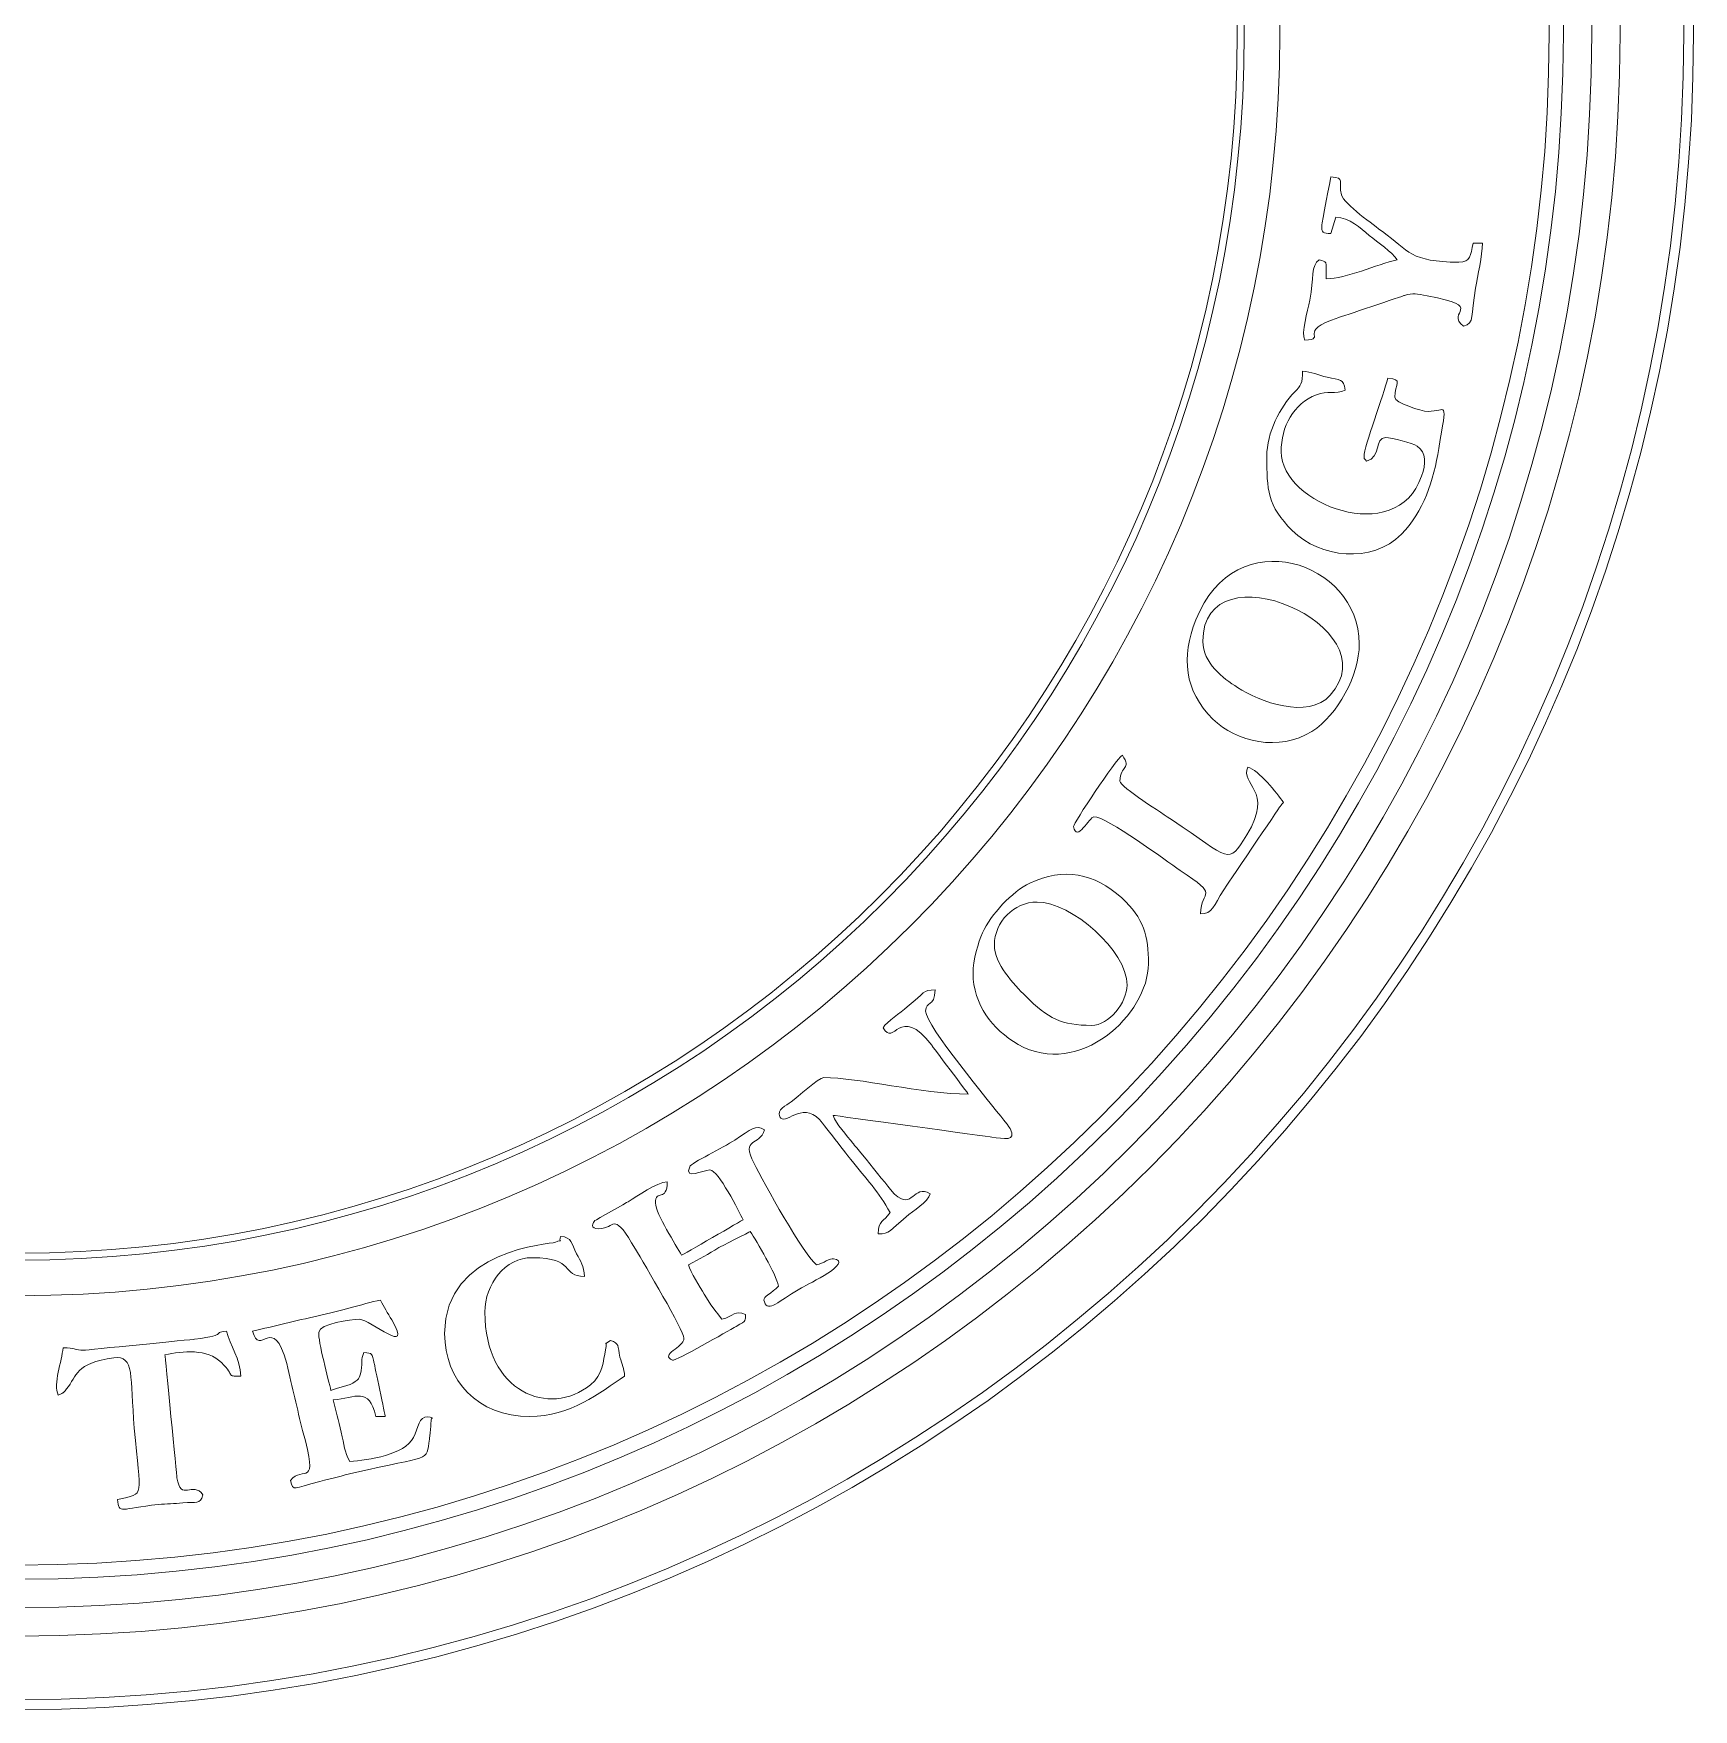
# Model space of a CAD drawing. Header units: inches. Extents: x 14.7 to 103.1, y 0.1 to 65.
# Drawn here: x 61.3 to 75.23, y 36.9 to 50.96 of the extents above; entities that cross this region are included whole.
import ezdxf

# ---------------------------------------------------------------- set-up
doc = ezdxf.new("R2010")
doc.units = ezdxf.units.IN
doc.header["$MEASUREMENT"] = 0
doc.layers.add('cut', color=6, linetype='Continuous', lineweight=0)
doc.layers.add('etch', color=1, linetype='Continuous', lineweight=0)

msp = doc.modelspace()

# ---------------------------------------------------------------- linework, layer by layer
at = {"layer": 'cut'}
for radius in [14.064, 10.234]:
    msp.add_circle((61.17, 50.961), radius, dxfattribs=at)
at = {"layer": 'etch'}
for radius in [13.982, 13.447, 13.209, 12.971, 12.852, 10.591, 10.293]:
    msp.add_circle((61.17, 50.961), radius, dxfattribs=at)
at = {"layer": 'etch', "lineweight": 9}
for points, knots in [([(72.189, 49.759), (72.189, 49.759), (72.189, 49.759), (72.113, 49.355), (72.113, 49.355)], [0.85714286, 0.85714286, 0.85714286, 0.85714286, 0.85714287, 0.9047619, 0.9047619, 0.9047619, 0.9047619]), ([(72.278, 49.609), (72.278, 49.609), (72.247, 49.723), (72.318, 49.749), (72.189, 49.759)], [0.80952381, 0.80952381, 0.80952381, 0.80952381, 0.80952382, 0.85714286, 0.85714286, 0.85714286, 0.85714286]), ([(72.624, 49.299), (72.624, 49.299), (72.557, 49.349), (72.298, 49.531), (72.278, 49.609)], [0.76190476, 0.76190476, 0.76190476, 0.76190476, 0.76190477, 0.80952381, 0.80952381, 0.80952381, 0.80952381]), ([(72.232, 49.42), (72.232, 49.42), (72.346, 49.418), (72.438, 49.328), (72.512, 49.267)], [0.04761905, 0.04761905, 0.04761905, 0.04761905, 0.04761906, 0.0952381, 0.0952381, 0.0952381, 0.0952381]), ([(72.113, 49.355), (72.113, 49.355), (72.111, 49.285), (72.123, 49.287), (72.189, 49.282)], [0.9047619, 0.9047619, 0.9047619, 0.9047619, 0.90476191, 1, 1, 1, 1]), ([(72.512, 49.267), (72.512, 49.267), (72.583, 49.209), (72.702, 49.129), (72.746, 49.063)], [0.0952381, 0.0952381, 0.0952381, 0.0952381, 0.09523811, 0.14285714, 0.14285714, 0.14285714, 0.14285714]), ([(73.383, 49.202), (73.383, 49.202), (73.359, 49.098), (73.367, 49.043), (73.263, 49.043), (73.263, 49.043), (72.859, 49.043), (72.843, 49.136), (72.624, 49.299)], [0.66666667, 0.66666667, 0.66666667, 0.66666667, 0.66666668, 0.71428571, 0.71428571, 0.71428571, 0.71428572, 0.76190476, 0.76190476, 0.76190476, 0.76190476]), ([(73.462, 49.202), (73.462, 49.202), (73.462, 49.202), (73.383, 49.202), (73.383, 49.202)], [0.61904762, 0.61904762, 0.61904762, 0.61904762, 0.61904763, 0.66666667, 0.66666667, 0.66666667, 0.66666667]), ([(73.403, 48.824), (73.403, 48.824), (73.421, 48.932), (73.462, 49.095), (73.462, 49.202)], [0.57142857, 0.57142857, 0.57142857, 0.57142857, 0.57142858, 0.61904762, 0.61904762, 0.61904762, 0.61904762]), ([(72.09, 49.063), (72.09, 49.063), (72.021, 49.013), (72.05, 48.913), (72.012, 48.723)], [0.23809524, 0.23809524, 0.23809524, 0.23809524, 0.23809525, 0.28571429, 0.28571429, 0.28571429, 0.28571429]), ([(72.15, 48.904), (72.15, 48.904), (72.15, 49.063), (72.16, 49.044), (72.09, 49.063)], [0.19047619, 0.19047619, 0.19047619, 0.19047619, 0.1904762, 0.23809524, 0.23809524, 0.23809524, 0.23809524]), ([(72.746, 49.063), (72.746, 49.063), (72.573, 49.023), (72.319, 48.904), (72.15, 48.904)], [0.14285714, 0.14285714, 0.14285714, 0.14285714, 0.14285715, 0.19047619, 0.19047619, 0.19047619, 0.19047619]), ([(73.303, 48.506), (73.303, 48.506), (73.399, 48.532), (73.363, 48.587), (73.403, 48.824)], [0.52380952, 0.52380952, 0.52380952, 0.52380952, 0.52380953, 0.57142857, 0.57142857, 0.57142857, 0.57142857]), ([(72.012, 48.723), (72.012, 48.723), (71.994, 48.63), (71.939, 48.452), (71.97, 48.387)], [0.28571429, 0.28571429, 0.28571429, 0.28571429, 0.2857143, 0.33333333, 0.33333333, 0.33333333, 0.33333333]), ([(72.256, 48.578), (72.256, 48.578), (72.256, 48.578), (72.808, 48.764), (72.808, 48.764)], [0.38095238, 0.38095238, 0.38095238, 0.38095238, 0.38095239, 0.42857143, 0.42857143, 0.42857143, 0.42857143]), ([(72.808, 48.764), (72.808, 48.764), (72.882, 48.787), (72.907, 48.776), (72.999, 48.76)], [0.42857143, 0.42857143, 0.42857143, 0.42857143, 0.42857144, 0.47619048, 0.47619048, 0.47619048, 0.47619048]), ([(72.999, 48.76), (72.999, 48.76), (73.503, 48.668), (73.14, 48.626), (73.303, 48.506)], [0.47619048, 0.47619048, 0.47619048, 0.47619048, 0.47619049, 0.52380952, 0.52380952, 0.52380952, 0.52380952]), ([(71.97, 48.387), (71.97, 48.387), (72.172, 48.404), (71.885, 48.456), (72.256, 48.578)], [0.33333333, 0.33333333, 0.33333333, 0.33333333, 0.33333334, 0.38095238, 0.38095238, 0.38095238, 0.38095238]), ([(71.951, 48.128), (71.951, 48.128), (71.951, 48.027), (71.939, 48.007), (71.886, 47.954)], [0.84210526, 0.84210526, 0.84210526, 0.84210526, 0.84210527, 0.89473684, 0.89473684, 0.89473684, 0.89473684]), ([(72.158, 48.077), (72.158, 48.077), (72.085, 48.097), (72.028, 48.122), (71.951, 48.128)], [0.78947368, 0.78947368, 0.78947368, 0.78947368, 0.78947369, 0.84210526, 0.84210526, 0.84210526, 0.84210526]), ([(72.069, 47.93), (72.069, 47.93), (72.159, 47.966), (72.227, 47.93), (72.309, 47.969)], [0.68421053, 0.68421053, 0.68421053, 0.68421053, 0.68421054, 0.73684211, 0.73684211, 0.73684211, 0.73684211]), ([(72.309, 47.969), (72.309, 47.969), (72.3, 48.071), (72.264, 48.049), (72.158, 48.077)], [0.73684211, 0.73684211, 0.73684211, 0.73684211, 0.73684212, 0.78947368, 0.78947368, 0.78947368, 0.78947368]), ([(72.667, 48.069), (72.667, 48.069), (72.635, 47.931), (72.468, 47.498), (72.468, 47.412)], [0.31578947, 0.31578947, 0.31578947, 0.31578947, 0.31578948, 0.36842105, 0.36842105, 0.36842105, 0.36842105]), ([(72.726, 47.909), (72.726, 47.909), (72.726, 48.024), (72.802, 48.057), (72.667, 48.069)], [0.26315789, 0.26315789, 0.26315789, 0.26315789, 0.2631579, 0.31578947, 0.31578947, 0.31578947, 0.31578947]), ([(71.886, 47.954), (71.886, 47.954), (71.762, 47.827), (71.652, 47.614), (71.652, 47.412)], [0.8947368, 0.8947368, 0.8947368, 0.8947368, 0.8947369, 1, 1, 1, 1]), ([(72.951, 47.247), (72.951, 47.247), (72.742, 46.64), (71.772, 47.014), (71.772, 47.452), (71.772, 47.452), (71.772, 47.665), (71.874, 47.854), (72.069, 47.93)], [0.5789474, 0.5789474, 0.5789474, 0.5789474, 0.5789474, 0.6315789, 0.6315789, 0.6315789, 0.631579, 0.6842105, 0.6842105, 0.6842105, 0.6842105]), ([(73.005, 47.79), (73.005, 47.79), (72.945, 47.79), (72.726, 47.865), (72.726, 47.909)], [0.21052632, 0.21052632, 0.21052632, 0.21052632, 0.21052633, 0.26315789, 0.26315789, 0.26315789, 0.26315789]), ([(73.096, 47.48), (73.096, 47.48), (73.167, 47.911), (73.162, 47.79), (73.005, 47.79)], [0.15789474, 0.15789474, 0.15789474, 0.15789474, 0.15789475, 0.21052632, 0.21052632, 0.21052632, 0.21052632]), ([(72.488, 47.372), (72.488, 47.372), (72.611, 47.405), (72.557, 47.571), (72.647, 47.571)], [0.42105263, 0.42105263, 0.42105263, 0.42105263, 0.42105264, 0.47368421, 0.47368421, 0.47368421, 0.47368421]), ([(72.647, 47.571), (72.647, 47.571), (72.705, 47.571), (72.876, 47.523), (72.913, 47.499)], [0.47368421, 0.47368421, 0.47368421, 0.47368421, 0.47368422, 0.52631579, 0.52631579, 0.52631579, 0.52631579]), ([(72.468, 47.412), (72.468, 47.412), (72.468, 47.376), (72.467, 47.41), (72.488, 47.372)], [0.36842105, 0.36842105, 0.36842105, 0.36842105, 0.36842106, 0.42105263, 0.42105263, 0.42105263, 0.42105263]), ([(72.782, 46.76), (72.782, 46.76), (72.967, 46.946), (73.052, 47.211), (73.096, 47.48)], [0.10526316, 0.10526316, 0.10526316, 0.10526316, 0.10526317, 0.15789474, 0.15789474, 0.15789474, 0.15789474]), ([(72.913, 47.499), (72.913, 47.499), (72.995, 47.445), (72.988, 47.352), (72.951, 47.247)], [0.52631579, 0.52631579, 0.52631579, 0.52631579, 0.5263158, 0.57894737, 0.57894737, 0.57894737, 0.57894737]), ([(71.866, 46.79), (71.866, 46.79), (72.097, 46.56), (72.533, 46.51), (72.782, 46.76)], [0.05263158, 0.05263158, 0.05263158, 0.05263158, 0.05263159, 0.10526316, 0.10526316, 0.10526316, 0.10526316]), ([(71.055, 46.04), (71.055, 46.04), (70.932, 45.729), (70.959, 45.445), (71.199, 45.209)], [0.2, 0.2, 0.2, 0.2, 0.2, 0.4, 0.4, 0.4, 0.4]), ([(71.405, 45.474), (71.405, 45.474), (71.285, 45.553), (71.115, 45.676), (71.115, 45.861)], [0.5, 0.5, 0.5, 0.5, 0.5, 1, 1, 1, 1]), ([(72.03, 45.105), (72.03, 45.105), (72.248, 45.243), (72.428, 45.576), (72.428, 45.841)], [0.6, 0.6, 0.6, 0.6, 0.6, 1, 1, 1, 1]), ([(72.184, 45.408), (72.184, 45.408), (71.998, 45.201), (71.589, 45.354), (71.405, 45.474)], [0.25, 0.25, 0.25, 0.25, 0.25, 0.5, 0.5, 0.5, 0.5]), ([(71.199, 45.209), (71.199, 45.209), (71.395, 45.015), (71.757, 44.933), (72.03, 45.105)], [0.4, 0.4, 0.4, 0.4, 0.4, 0.6, 0.6, 0.6, 0.6]), ([(70.439, 44.906), (70.439, 44.906), (70.381, 44.867), (70.026, 44.331), (70.03, 44.307)], [0.76923077, 0.76923077, 0.76923077, 0.76923077, 0.76923078, 0.84615385, 0.84615385, 0.84615385, 0.84615385]), ([(70.853, 44.365), (70.853, 44.365), (70.79, 44.406), (70.419, 44.641), (70.419, 44.687), (70.419, 44.687), (70.419, 44.829), (70.523, 44.78), (70.439, 44.906)], [0.6153846, 0.6153846, 0.6153846, 0.6153846, 0.6153846, 0.6923077, 0.6923077, 0.6923077, 0.6923077, 0.7692308, 0.7692308, 0.7692308, 0.7692308]), ([(71.493, 44.806), (71.493, 44.806), (71.422, 44.657), (71.718, 44.615), (71.485, 44.238)], [0.46153846, 0.46153846, 0.46153846, 0.46153846, 0.46153847, 0.53846154, 0.53846154, 0.53846154, 0.53846154]), ([(71.791, 44.508), (71.791, 44.508), (71.739, 44.586), (71.583, 44.782), (71.493, 44.806)], [0.38461538, 0.38461538, 0.38461538, 0.38461538, 0.38461539, 0.46153846, 0.46153846, 0.46153846, 0.46153846]), ([(71.29, 43.776), (71.29, 43.776), (71.29, 43.776), (71.764, 44.476), (71.764, 44.476)], [0.23076923, 0.23076923, 0.23076923, 0.23076923, 0.23076924, 0.30769231, 0.30769231, 0.30769231, 0.30769231]), ([(71.764, 44.476), (71.764, 44.476), (71.792, 44.512), (71.775, 44.489), (71.791, 44.508)], [0.30769231, 0.30769231, 0.30769231, 0.30769231, 0.30769232, 0.38461538, 0.38461538, 0.38461538, 0.38461538]), ([(70.03, 44.307), (70.03, 44.307), (70.054, 44.165), (70.166, 44.389), (70.2, 44.389)], [0.8461538, 0.8461538, 0.8461538, 0.8461538, 0.8461539, 1, 1, 1, 1]), ([(71.485, 44.238), (71.485, 44.238), (71.322, 43.973), (71.353, 44.031), (70.853, 44.365)], [0.53846154, 0.53846154, 0.53846154, 0.53846154, 0.53846155, 0.61538462, 0.61538462, 0.61538462, 0.61538462]), ([(70.434, 43.708), (70.434, 43.708), (70.204, 43.919), (69.946, 43.964), (69.663, 43.832)], [0.4285714, 0.4285714, 0.4285714, 0.4285714, 0.4285714, 0.5714286, 0.5714286, 0.5714286, 0.5714286]), ([(70.924, 43.939), (70.924, 43.939), (71.266, 43.711), (71.1, 43.785), (71.095, 43.573)], [0.07692308, 0.07692308, 0.07692308, 0.07692308, 0.07692309, 0.15384615, 0.15384615, 0.15384615, 0.15384615]), ([(69.663, 43.832), (69.663, 43.832), (69.514, 43.762), (69.333, 43.567), (69.265, 43.414)], [0.5714286, 0.5714286, 0.5714286, 0.5714286, 0.5714286, 0.7142857, 0.7142857, 0.7142857, 0.7142857]), ([(71.095, 43.573), (71.095, 43.573), (71.198, 43.576), (71.205, 43.64), (71.29, 43.776)], [0.15384615, 0.15384615, 0.15384615, 0.15384615, 0.15384616, 0.23076923, 0.23076923, 0.23076923, 0.23076923]), ([(69.723, 43.673), (69.723, 43.673), (70.013, 43.673), (70.479, 43.265), (70.479, 42.977)], [0.1666667, 0.1666667, 0.1666667, 0.1666667, 0.1666667, 0.3333333, 0.3333333, 0.3333333, 0.3333333]), ([(70.658, 43.156), (70.658, 43.156), (70.658, 43.385), (70.619, 43.538), (70.434, 43.708)], [0.2857143, 0.2857143, 0.2857143, 0.2857143, 0.2857143, 0.4285714, 0.4285714, 0.4285714, 0.4285714]), ([(69.265, 43.414), (69.265, 43.414), (69.231, 43.339), (69.186, 43.183), (69.186, 43.076)], [0.7142857, 0.7142857, 0.7142857, 0.7142857, 0.7142857, 1, 1, 1, 1]), ([(69.628, 42.882), (69.628, 42.882), (69.528, 42.983), (69.365, 43.153), (69.365, 43.315)], [0.6666667, 0.6666667, 0.6666667, 0.6666667, 0.6666667, 1, 1, 1, 1]), ([(69.564, 42.479), (69.564, 42.479), (70.077, 42.186), (70.658, 42.733), (70.658, 43.156)], [0.1428571, 0.1428571, 0.1428571, 0.1428571, 0.1428572, 0.2857143, 0.2857143, 0.2857143, 0.2857143]), ([(68.867, 42.937), (68.867, 42.937), (68.762, 42.934), (68.785, 42.917), (68.633, 42.793)], [0.86363636, 0.86363636, 0.86363636, 0.86363636, 0.86363637, 0.90909091, 0.90909091, 0.90909091, 0.90909091]), ([(69.444, 41.843), (69.444, 41.843), (69.331, 41.99), (68.788, 42.635), (68.788, 42.758), (68.788, 42.758), (68.788, 42.851), (68.864, 42.781), (68.867, 42.937)], [0.77272727, 0.77272727, 0.77272727, 0.77272727, 0.77272728, 0.81818182, 0.81818182, 0.81818182, 0.81818183, 0.86363636, 0.86363636, 0.86363636, 0.86363636]), ([(70.479, 42.977), (70.479, 42.977), (70.479, 42.829), (70.326, 42.638), (70.18, 42.638), (70.18, 42.638), (69.931, 42.638), (69.813, 42.696), (69.628, 42.882)], [0.3333333, 0.3333333, 0.3333333, 0.3333333, 0.3333333, 0.5, 0.5, 0.5, 0.5, 0.6666667, 0.6666667, 0.6666667, 0.6666667]), ([(68.633, 42.793), (68.633, 42.793), (68.575, 42.745), (68.465, 42.671), (68.43, 42.618)], [0.90909091, 0.90909091, 0.90909091, 0.90909091, 0.90909092, 1, 1, 1, 1]), ([(68.839, 42.471), (68.839, 42.471), (68.839, 42.471), (69.146, 42.062), (69.146, 42.062)], [0.04545455, 0.04545455, 0.04545455, 0.04545455, 0.04545456, 0.09090909, 0.09090909, 0.09090909, 0.09090909]), ([(67.932, 42.201), (67.932, 42.201), (67.888, 42.201), (67.711, 42.033), (67.659, 41.996)], [0.13636364, 0.13636364, 0.13636364, 0.13636364, 0.13636365, 0.18181818, 0.18181818, 0.18181818, 0.18181818]), ([(69.146, 42.062), (69.146, 42.062), (68.756, 42.062), (68.223, 42.201), (67.932, 42.201)], [0.09090909, 0.09090909, 0.09090909, 0.09090909, 0.0909091, 0.13636364, 0.13636364, 0.13636364, 0.13636364]), ([(67.659, 41.996), (67.659, 41.996), (67.616, 41.966), (67.534, 41.931), (67.564, 41.872)], [0.18181818, 0.18181818, 0.18181818, 0.18181818, 0.18181819, 0.22727273, 0.22727273, 0.22727273, 0.22727273]), ([(67.564, 41.872), (67.564, 41.872), (67.606, 41.786), (67.743, 42.007), (67.898, 41.848)], [0.22727273, 0.22727273, 0.22727273, 0.22727273, 0.22727274, 0.27272727, 0.27272727, 0.27272727, 0.27272727]), ([(67.435, 41.763), (67.435, 41.763), (67.358, 41.806), (67.328, 41.77), (67.185, 41.675)], [0.86206897, 0.86206897, 0.86206897, 0.86206897, 0.86206898, 0.89655172, 0.89655172, 0.89655172, 0.89655172]), ([(67.898, 41.848), (67.898, 41.848), (67.898, 41.848), (68.16, 41.513), (68.16, 41.513)], [0.27272727, 0.27272727, 0.27272727, 0.27272727, 0.27272728, 0.31818182, 0.31818182, 0.31818182, 0.31818182]), ([(68.177, 41.65), (68.177, 41.65), (68.128, 41.716), (68.031, 41.809), (68.012, 41.883)], [0.59090909, 0.59090909, 0.59090909, 0.59090909, 0.5909091, 0.63636364, 0.63636364, 0.63636364, 0.63636364]), ([(68.012, 41.883), (68.012, 41.883), (68.012, 41.883), (69.344, 41.701), (69.344, 41.701)], [0.63636364, 0.63636364, 0.63636364, 0.63636364, 0.63636365, 0.68181818, 0.68181818, 0.68181818, 0.68181818]), ([(69.344, 41.701), (69.344, 41.701), (69.439, 41.689), (69.559, 41.657), (69.496, 41.774)], [0.68181818, 0.68181818, 0.68181818, 0.68181818, 0.68181819, 0.72727273, 0.72727273, 0.72727273, 0.72727273]), ([(69.496, 41.774), (69.496, 41.774), (69.49, 41.786), (69.454, 41.83), (69.444, 41.843)], [0.72727273, 0.72727273, 0.72727273, 0.72727273, 0.72727274, 0.77272727, 0.77272727, 0.77272727, 0.77272727]), ([(67.185, 41.675), (67.185, 41.675), (67.09, 41.613), (66.821, 41.485), (66.807, 41.452)], [0.89655172, 0.89655172, 0.89655172, 0.89655172, 0.89655173, 0.93103448, 0.93103448, 0.93103448, 0.93103448]), ([(67.348, 41.478), (67.348, 41.478), (67.231, 41.708), (67.396, 41.617), (67.435, 41.763)], [0.82758621, 0.82758621, 0.82758621, 0.82758621, 0.82758622, 0.86206897, 0.86206897, 0.86206897, 0.86206897]), ([(68.526, 41.222), (68.526, 41.222), (68.526, 41.222), (68.177, 41.65), (68.177, 41.65)], [0.54545455, 0.54545455, 0.54545455, 0.54545455, 0.54545456, 0.59090909, 0.59090909, 0.59090909, 0.59090909]), ([(68.16, 41.513), (68.16, 41.513), (68.287, 41.349), (68.398, 41.24), (68.489, 41.067)], [0.31818182, 0.31818182, 0.31818182, 0.31818182, 0.31818183, 0.36363636, 0.36363636, 0.36363636, 0.36363636]), ([(66.807, 41.452), (66.807, 41.452), (66.759, 41.335), (66.918, 41.425), (66.977, 41.425)], [0.93103448, 0.93103448, 0.93103448, 0.93103448, 0.93103449, 1, 1, 1, 1]), ([(67.873, 40.629), (67.873, 40.629), (67.771, 40.697), (67.422, 41.332), (67.348, 41.478)], [0.79310345, 0.79310345, 0.79310345, 0.79310345, 0.79310346, 0.82758621, 0.82758621, 0.82758621, 0.82758621]), ([(66.619, 41.326), (66.619, 41.326), (66.527, 41.318), (66.371, 41.207), (66.29, 41.158)], [0.13793103, 0.13793103, 0.13793103, 0.13793103, 0.13793104, 0.17241379, 0.17241379, 0.17241379, 0.17241379]), ([(66.52, 41.147), (66.52, 41.147), (66.52, 41.267), (66.616, 41.152), (66.619, 41.326)], [0.10344828, 0.10344828, 0.10344828, 0.10344828, 0.10344829, 0.13793103, 0.13793103, 0.13793103, 0.13793103]), ([(68.827, 41.226), (68.827, 41.226), (68.68, 41.309), (68.684, 41.083), (68.526, 41.222)], [0.5, 0.5, 0.5, 0.5, 0.50000001, 0.54545455, 0.54545455, 0.54545455, 0.54545455]), ([(68.623, 41.032), (68.623, 41.032), (68.681, 41.083), (68.808, 41.152), (68.827, 41.226)], [0.45454545, 0.45454545, 0.45454545, 0.45454545, 0.45454546, 0.5, 0.5, 0.5, 0.5]), ([(66.29, 41.158), (66.29, 41.158), (66.29, 41.158), (66.012, 41), (66.012, 41)], [0.17241379, 0.17241379, 0.17241379, 0.17241379, 0.1724138, 0.20689655, 0.20689655, 0.20689655, 0.20689655]), ([(66.071, 40.935), (66.071, 40.935), (66.188, 40.952), (66.169, 41.072), (66.352, 40.76)], [0.24137931, 0.24137931, 0.24137931, 0.24137931, 0.24137932, 0.27586207, 0.27586207, 0.27586207, 0.27586207]), ([(66.739, 40.709), (66.739, 40.709), (66.695, 40.792), (66.52, 41.057), (66.52, 41.147)], [0.06896552, 0.06896552, 0.06896552, 0.06896552, 0.06896553, 0.10344828, 0.10344828, 0.10344828, 0.10344828]), ([(68.489, 41.067), (68.489, 41.067), (68.432, 40.982), (68.393, 41.012), (68.39, 40.888)], [0.36363636, 0.36363636, 0.36363636, 0.36363636, 0.36363637, 0.40909091, 0.40909091, 0.40909091, 0.40909091]), ([(66.012, 41), (66.012, 41), (65.977, 40.958), (65.982, 40.922), (66.071, 40.935)], [0.20689655, 0.20689655, 0.20689655, 0.20689655, 0.20689656, 0.24137931, 0.24137931, 0.24137931, 0.24137931]), ([(67.256, 41.007), (67.256, 41.007), (67.256, 41.007), (66.739, 40.709), (66.739, 40.709)], [0.03448276, 0.03448276, 0.03448276, 0.03448276, 0.03448277, 0.06896552, 0.06896552, 0.06896552, 0.06896552]), ([(68.39, 40.888), (68.39, 40.888), (68.485, 40.89), (68.491, 40.915), (68.623, 41.032)], [0.40909091, 0.40909091, 0.40909091, 0.40909091, 0.40909092, 0.45454545, 0.45454545, 0.45454545, 0.45454545]), ([(65.676, 40.817), (65.676, 40.817), (65.642, 40.803), (64.75, 40.764), (64.75, 40.053)], [0.8571429, 0.8571429, 0.8571429, 0.8571429, 0.8571429, 1, 1, 1, 1]), ([(65.724, 40.868), (65.724, 40.868), (65.701, 40.805), (65.756, 40.85), (65.676, 40.817)], [0.78571429, 0.78571429, 0.78571429, 0.78571429, 0.7857143, 0.85714286, 0.85714286, 0.85714286, 0.85714286]), ([(65.857, 40.722), (65.857, 40.722), (65.814, 40.808), (65.821, 40.86), (65.724, 40.868)], [0.71428571, 0.71428571, 0.71428571, 0.71428571, 0.71428572, 0.78571429, 0.78571429, 0.78571429, 0.78571429]), ([(67.053, 40.773), (67.053, 40.773), (67.053, 40.773), (67.316, 40.908), (67.316, 40.908)], [0.55172414, 0.55172414, 0.55172414, 0.55172414, 0.55172415, 0.5862069, 0.5862069, 0.5862069, 0.5862069]), ([(67.316, 40.908), (67.316, 40.908), (67.372, 40.824), (67.531, 40.551), (67.554, 40.45)], [0.5862069, 0.5862069, 0.5862069, 0.5862069, 0.58620691, 0.62068966, 0.62068966, 0.62068966, 0.62068966]), ([(65.975, 39.622), (65.975, 39.622), (65.629, 39.345), (65.088, 39.558), (65.088, 40.232), (65.088, 40.232), (65.088, 40.468), (65.256, 40.689), (65.486, 40.689), (65.486, 40.689), (65.849, 40.689), (65.729, 40.534), (65.923, 40.53)], [0.4285714, 0.4285714, 0.4285714, 0.4285714, 0.4285714, 0.5, 0.5, 0.5, 0.5, 0.5714286, 0.5714286, 0.5714286, 0.5714286, 0.6428571, 0.6428571, 0.6428571, 0.6428571]), ([(65.923, 40.53), (65.923, 40.53), (65.921, 40.625), (65.892, 40.653), (65.857, 40.722)], [0.64285714, 0.64285714, 0.64285714, 0.64285714, 0.64285715, 0.71428571, 0.71428571, 0.71428571, 0.71428571]), ([(66.352, 40.76), (66.352, 40.76), (66.424, 40.638), (66.759, 40.075), (66.759, 40.013)], [0.27586207, 0.27586207, 0.27586207, 0.27586207, 0.27586208, 0.31034483, 0.31034483, 0.31034483, 0.31034483]), ([(66.798, 40.629), (66.798, 40.629), (66.892, 40.679), (66.961, 40.718), (67.053, 40.773)], [0.51724138, 0.51724138, 0.51724138, 0.51724138, 0.51724139, 0.55172414, 0.55172414, 0.55172414, 0.55172414]), ([(67.747, 40.437), (67.747, 40.437), (67.807, 40.47), (68.186, 40.649), (68.015, 40.68)], [0.72413793, 0.72413793, 0.72413793, 0.72413793, 0.72413794, 0.75862069, 0.75862069, 0.75862069, 0.75862069]), ([(68.015, 40.68), (68.015, 40.68), (67.986, 40.685), (67.929, 40.642), (67.873, 40.629)], [0.75862069, 0.75862069, 0.75862069, 0.75862069, 0.7586207, 0.79310345, 0.79310345, 0.79310345, 0.79310345]), ([(66.929, 40.382), (66.929, 40.382), (66.892, 40.444), (66.813, 40.567), (66.798, 40.629)], [0.48275862, 0.48275862, 0.48275862, 0.48275862, 0.48275863, 0.51724138, 0.51724138, 0.51724138, 0.51724138]), ([(67.077, 40.172), (67.077, 40.172), (67.019, 40.258), (67.026, 40.221), (66.929, 40.382)], [0.44827586, 0.44827586, 0.44827586, 0.44827586, 0.44827587, 0.48275862, 0.48275862, 0.48275862, 0.48275862]), ([(67.512, 40.413), (67.512, 40.413), (67.431, 40.349), (67.416, 40.356), (67.442, 40.302)], [0.65517241, 0.65517241, 0.65517241, 0.65517241, 0.65517242, 0.68965517, 0.68965517, 0.68965517, 0.68965517]), ([(67.442, 40.302), (67.442, 40.302), (67.476, 40.234), (67.586, 40.347), (67.747, 40.437)], [0.68965517, 0.68965517, 0.68965517, 0.68965517, 0.68965518, 0.72413793, 0.72413793, 0.72413793, 0.72413793]), ([(67.554, 40.45), (67.554, 40.45), (67.554, 40.45), (67.512, 40.413), (67.512, 40.413)], [0.62068966, 0.62068966, 0.62068966, 0.62068966, 0.62068967, 0.65517241, 0.65517241, 0.65517241, 0.65517241]), ([(63.958, 40.267), (63.958, 40.267), (63.875, 40.247), (63.784, 40.222), (63.687, 40.2)], [0.89285714, 0.89285714, 0.89285714, 0.89285714, 0.89285715, 0.92857143, 0.92857143, 0.92857143, 0.92857143]), ([(64.212, 40.331), (64.212, 40.331), (64.141, 40.325), (64.038, 40.287), (63.958, 40.267)], [0.85714286, 0.85714286, 0.85714286, 0.85714286, 0.85714287, 0.89285714, 0.89285714, 0.89285714, 0.89285714]), ([(64.306, 40.166), (64.306, 40.166), (64.271, 40.227), (64.242, 40.275), (64.212, 40.331)], [0.82142857, 0.82142857, 0.82142857, 0.82142857, 0.82142858, 0.85714286, 0.85714286, 0.85714286, 0.85714286]), ([(67.276, 40.212), (67.276, 40.212), (67.186, 40.255), (67.177, 40.195), (67.077, 40.172)], [0.4137931, 0.4137931, 0.4137931, 0.4137931, 0.41379311, 0.44827586, 0.44827586, 0.44827586, 0.44827586]), ([(63.687, 40.2), (63.687, 40.2), (63.497, 40.159), (63.321, 40.115), (63.138, 40.072)], [0.92857143, 0.92857143, 0.92857143, 0.92857143, 0.92857144, 1, 1, 1, 1]), ([(63.693, 40.063), (63.693, 40.063), (63.7, 40.136), (63.966, 40.172), (64.033, 40.172), (64.033, 40.172), (64.128, 40.172), (64.492, 39.848), (64.306, 40.166)], [0.75, 0.75, 0.75, 0.75, 0.75000001, 0.78571429, 0.78571429, 0.78571429, 0.7857143, 0.82142857, 0.82142857, 0.82142857, 0.82142857]), ([(66.662, 39.829), (66.662, 39.829), (66.689, 39.817), (67.123, 40.071), (67.197, 40.112)], [0.34482759, 0.34482759, 0.34482759, 0.34482759, 0.3448276, 0.37931034, 0.37931034, 0.37931034, 0.37931034]), ([(67.197, 40.112), (67.197, 40.112), (67.294, 40.166), (67.27, 40.16), (67.276, 40.212)], [0.37931034, 0.37931034, 0.37931034, 0.37931034, 0.37931035, 0.4137931, 0.4137931, 0.4137931, 0.4137931]), ([(62.65, 40.004), (62.65, 40.004), (62.65, 40.004), (61.726, 39.913), (61.726, 39.913)], [0.8823529, 0.8823529, 0.8823529, 0.8823529, 0.882353, 1, 1, 1, 1]), ([(62.919, 40.072), (62.919, 40.072), (62.775, 40.06), (62.966, 40.046), (62.65, 40.004)], [0.82352941, 0.82352941, 0.82352941, 0.82352941, 0.82352942, 0.88235294, 0.88235294, 0.88235294, 0.88235294]), ([(63.039, 39.695), (63.039, 39.695), (63.036, 39.84), (62.948, 39.949), (62.919, 40.072)], [0.76470588, 0.76470588, 0.76470588, 0.76470588, 0.76470589, 0.82352941, 0.82352941, 0.82352941, 0.82352941]), ([(63.795, 39.575), (63.795, 39.575), (63.776, 39.657), (63.687, 39.991), (63.693, 40.063)], [0.71428571, 0.71428571, 0.71428571, 0.71428571, 0.71428572, 0.75, 0.75, 0.75, 0.75]), ([(66.142, 39.993), (66.142, 39.993), (66.072, 39.942), (66.122, 40.007), (66.101, 39.915)], [0.28571429, 0.28571429, 0.28571429, 0.28571429, 0.2857143, 0.35714286, 0.35714286, 0.35714286, 0.35714286]), ([(66.222, 39.854), (66.222, 39.854), (66.199, 39.949), (66.223, 39.971), (66.142, 39.993)], [0.21428571, 0.21428571, 0.21428571, 0.21428571, 0.21428572, 0.28571429, 0.28571429, 0.28571429, 0.28571429]), ([(66.759, 40.013), (66.759, 40.013), (66.759, 39.932), (66.552, 39.879), (66.662, 39.829)], [0.31034483, 0.31034483, 0.31034483, 0.31034483, 0.31034484, 0.34482759, 0.34482759, 0.34482759, 0.34482759]), ([(61.547, 39.933), (61.547, 39.933), (61.537, 39.819), (61.462, 39.63), (61.507, 39.535)], [0.05882353, 0.05882353, 0.05882353, 0.05882353, 0.05882354, 0.11764706, 0.11764706, 0.11764706, 0.11764706]), ([(61.575, 39.587), (61.575, 39.587), (61.67, 39.699), (61.642, 39.803), (61.974, 39.848)], [0.17647059, 0.17647059, 0.17647059, 0.17647059, 0.1764706, 0.23529412, 0.23529412, 0.23529412, 0.23529412]), ([(61.974, 39.848), (61.974, 39.848), (62.149, 39.872), (62.109, 39.693), (62.145, 39.259)], [0.23529412, 0.23529412, 0.23529412, 0.23529412, 0.23529413, 0.29411765, 0.29411765, 0.29411765, 0.29411765]), ([(62.402, 39.874), (62.402, 39.874), (62.551, 39.908), (62.759, 39.924), (62.876, 39.81)], [0.64705882, 0.64705882, 0.64705882, 0.64705882, 0.64705883, 0.70588235, 0.70588235, 0.70588235, 0.70588235]), ([(62.503, 38.841), (62.503, 38.841), (62.503, 38.841), (62.402, 39.874), (62.402, 39.874)], [0.58823529, 0.58823529, 0.58823529, 0.58823529, 0.5882353, 0.64705882, 0.64705882, 0.64705882, 0.64705882]), ([(62.876, 39.81), (62.876, 39.81), (63.004, 39.684), (62.902, 39.698), (63.039, 39.695)], [0.70588235, 0.70588235, 0.70588235, 0.70588235, 0.70588236, 0.76470588, 0.76470588, 0.76470588, 0.76470588]), ([(63.424, 39.801), (63.424, 39.801), (63.45, 39.699), (63.47, 39.6), (63.492, 39.512)], [0.03571429, 0.03571429, 0.03571429, 0.03571429, 0.0357143, 0.07142857, 0.07142857, 0.07142857, 0.07142857]), ([(64.073, 39.893), (64.073, 39.893), (64.038, 39.82), (64.066, 39.825), (64.049, 39.739)], [0.60714286, 0.60714286, 0.60714286, 0.60714286, 0.60714287, 0.64285714, 0.64285714, 0.64285714, 0.64285714]), ([(64.159, 39.8), (64.159, 39.8), (64.137, 39.891), (64.148, 39.885), (64.073, 39.893)], [0.57142857, 0.57142857, 0.57142857, 0.57142857, 0.57142858, 0.60714286, 0.60714286, 0.60714286, 0.60714286]), ([(66.101, 39.915), (66.101, 39.915), (66.08, 39.821), (66.082, 39.707), (65.975, 39.622)], [0.35714286, 0.35714286, 0.35714286, 0.35714286, 0.35714287, 0.42857143, 0.42857143, 0.42857143, 0.42857143]), ([(66.261, 39.695), (66.261, 39.695), (66.256, 39.764), (66.237, 39.791), (66.222, 39.854)], [0.14285714, 0.14285714, 0.14285714, 0.14285714, 0.14285715, 0.21428571, 0.21428571, 0.21428571, 0.21428571]), ([(64.049, 39.739), (64.049, 39.739), (64.033, 39.664), (64.024, 39.669), (64, 39.649)], [0.64285714, 0.64285714, 0.64285714, 0.64285714, 0.64285715, 0.67857143, 0.67857143, 0.67857143, 0.67857143]), ([(64.252, 39.356), (64.252, 39.356), (64.252, 39.356), (64.159, 39.8), (64.159, 39.8)], [0.53571429, 0.53571429, 0.53571429, 0.53571429, 0.5357143, 0.57142857, 0.57142857, 0.57142857, 0.57142857]), ([(65.466, 39.356), (65.466, 39.356), (65.801, 39.356), (66.057, 39.557), (66.261, 39.695)], [0.07142857, 0.07142857, 0.07142857, 0.07142857, 0.07142858, 0.14285714, 0.14285714, 0.14285714, 0.14285714]), ([(61.507, 39.535), (61.507, 39.535), (61.566, 39.567), (61.536, 39.541), (61.575, 39.587)], [0.11764706, 0.11764706, 0.11764706, 0.11764706, 0.11764707, 0.17647059, 0.17647059, 0.17647059, 0.17647059]), ([(64, 39.649), (64, 39.649), (63.953, 39.611), (63.849, 39.601), (63.795, 39.575)], [0.67857143, 0.67857143, 0.67857143, 0.67857143, 0.67857144, 0.71428571, 0.71428571, 0.71428571, 0.71428571]), ([(63.815, 39.496), (63.815, 39.496), (64.004, 39.511), (64.113, 39.612), (64.173, 39.356)], [0.46428571, 0.46428571, 0.46428571, 0.46428571, 0.46428572, 0.5, 0.5, 0.5, 0.5]), ([(63.492, 39.512), (63.492, 39.512), (63.516, 39.417), (63.533, 39.331), (63.558, 39.239)], [0.07142857, 0.07142857, 0.07142857, 0.07142857, 0.07142858, 0.10714286, 0.10714286, 0.10714286, 0.10714286]), ([(63.882, 39.225), (63.882, 39.225), (63.86, 39.325), (63.836, 39.403), (63.815, 39.496)], [0.42857143, 0.42857143, 0.42857143, 0.42857143, 0.42857144, 0.46428571, 0.46428571, 0.46428571, 0.46428571]), ([(62.145, 39.259), (62.145, 39.259), (62.195, 38.662), (62.245, 38.716), (62.004, 38.66)], [0.29411765, 0.29411765, 0.29411765, 0.29411765, 0.29411766, 0.35294118, 0.35294118, 0.35294118, 0.35294118]), ([(63.558, 39.239), (63.558, 39.239), (63.699, 38.727), (63.557, 38.956), (63.457, 38.819)], [0.10714286, 0.10714286, 0.10714286, 0.10714286, 0.10714287, 0.14285714, 0.14285714, 0.14285714, 0.14285714]), ([(64.173, 39.356), (64.173, 39.356), (64.173, 39.356), (64.252, 39.356), (64.252, 39.356)], [0.5, 0.5, 0.5, 0.5, 0.50000001, 0.53571429, 0.53571429, 0.53571429, 0.53571429]), ([(64.608, 39.352), (64.608, 39.352), (64.533, 39.362), (64.528, 39.261), (64.488, 39.18)], [0.32142857, 0.32142857, 0.32142857, 0.32142857, 0.32142858, 0.35714286, 0.35714286, 0.35714286, 0.35714286]), ([(64.637, 39.323), (64.637, 39.323), (64.632, 39.345), (64.676, 39.344), (64.608, 39.352)], [0.28571429, 0.28571429, 0.28571429, 0.28571429, 0.2857143, 0.32142857, 0.32142857, 0.32142857, 0.32142857]), ([(64.623, 39.165), (64.623, 39.165), (64.624, 39.174), (64.637, 39.322), (64.637, 39.323)], [0.25, 0.25, 0.25, 0.25, 0.25000001, 0.28571429, 0.28571429, 0.28571429, 0.28571429]), ([(63.954, 38.978), (63.954, 38.978), (63.907, 39.066), (63.908, 39.111), (63.882, 39.225)], [0.39285714, 0.39285714, 0.39285714, 0.39285714, 0.39285715, 0.42857143, 0.42857143, 0.42857143, 0.42857143]), ([(64.488, 39.18), (64.488, 39.18), (64.416, 39.034), (64.111, 38.992), (63.954, 38.978)], [0.35714286, 0.35714286, 0.35714286, 0.35714286, 0.35714287, 0.39285714, 0.39285714, 0.39285714, 0.39285714]), ([(63.989, 38.883), (63.989, 38.883), (64.636, 39.035), (64.596, 38.97), (64.623, 39.165)], [0.21428571, 0.21428571, 0.21428571, 0.21428571, 0.21428572, 0.25, 0.25, 0.25, 0.25]), ([(62.721, 38.7), (62.721, 38.7), (62.636, 38.816), (62.535, 38.639), (62.503, 38.841)], [0.52941176, 0.52941176, 0.52941176, 0.52941176, 0.52941177, 0.58823529, 0.58823529, 0.58823529, 0.58823529]), ([(63.457, 38.819), (63.457, 38.819), (63.482, 38.722), (63.475, 38.754), (63.703, 38.811)], [0.14285714, 0.14285714, 0.14285714, 0.14285714, 0.14285715, 0.17857143, 0.17857143, 0.17857143, 0.17857143]), ([(63.703, 38.811), (63.703, 38.811), (63.809, 38.838), (63.886, 38.859), (63.989, 38.883)], [0.17857143, 0.17857143, 0.17857143, 0.17857143, 0.17857144, 0.21428571, 0.21428571, 0.21428571, 0.21428571]), ([(62.551, 38.631), (62.551, 38.631), (62.669, 38.646), (62.696, 38.61), (62.721, 38.7)], [0.47058824, 0.47058824, 0.47058824, 0.47058824, 0.47058825, 0.52941176, 0.52941176, 0.52941176, 0.52941176]), ([(62.004, 38.66), (62.004, 38.66), (62.015, 38.532), (62.031, 38.585), (62.346, 38.617)], [0.35294118, 0.35294118, 0.35294118, 0.35294118, 0.35294119, 0.41176471, 0.41176471, 0.41176471, 0.41176471]), ([(62.346, 38.617), (62.346, 38.617), (62.418, 38.625), (62.478, 38.622), (62.551, 38.631)], [0.41176471, 0.41176471, 0.41176471, 0.41176471, 0.41176472, 0.47058824, 0.47058824, 0.47058824, 0.47058824])]:
    msp.add_open_spline(points, degree=3, knots=knots, dxfattribs=at)
for points in [[(72.189, 49.282), (72.189, 49.282), (72.232, 49.42), (72.232, 49.42)], [(71.652, 47.412), (71.652, 47.135), (71.656, 46.999), (71.866, 46.79)], [(72.428, 45.841), (72.428, 46.531), (71.387, 46.88), (71.055, 46.04)], [(71.115, 45.861), (71.115, 46.671), (72.704, 45.985), (72.184, 45.408)], [(70.2, 44.389), (70.309, 44.389), (70.803, 44.02), (70.924, 43.939)], [(69.365, 43.315), (69.365, 43.506), (69.529, 43.673), (69.723, 43.673)], [(69.186, 43.076), (69.186, 42.813), (69.348, 42.603), (69.564, 42.479)], [(68.43, 42.618), (68.525, 42.448), (68.563, 42.828), (68.839, 42.471)], [(66.977, 41.425), (67.049, 41.425), (67.221, 41.073), (67.256, 41.007)], [(63.138, 40.072), (63.199, 39.843), (63.31, 40.236), (63.424, 39.801)], [(64.75, 40.053), (64.75, 39.659), (65.026, 39.356), (65.466, 39.356)], [(61.726, 39.913), (61.638, 39.913), (61.648, 39.933), (61.547, 39.933)]]:
    msp.add_open_spline(points, degree=3, dxfattribs=at)

doc.saveas('drawing.dxf')
